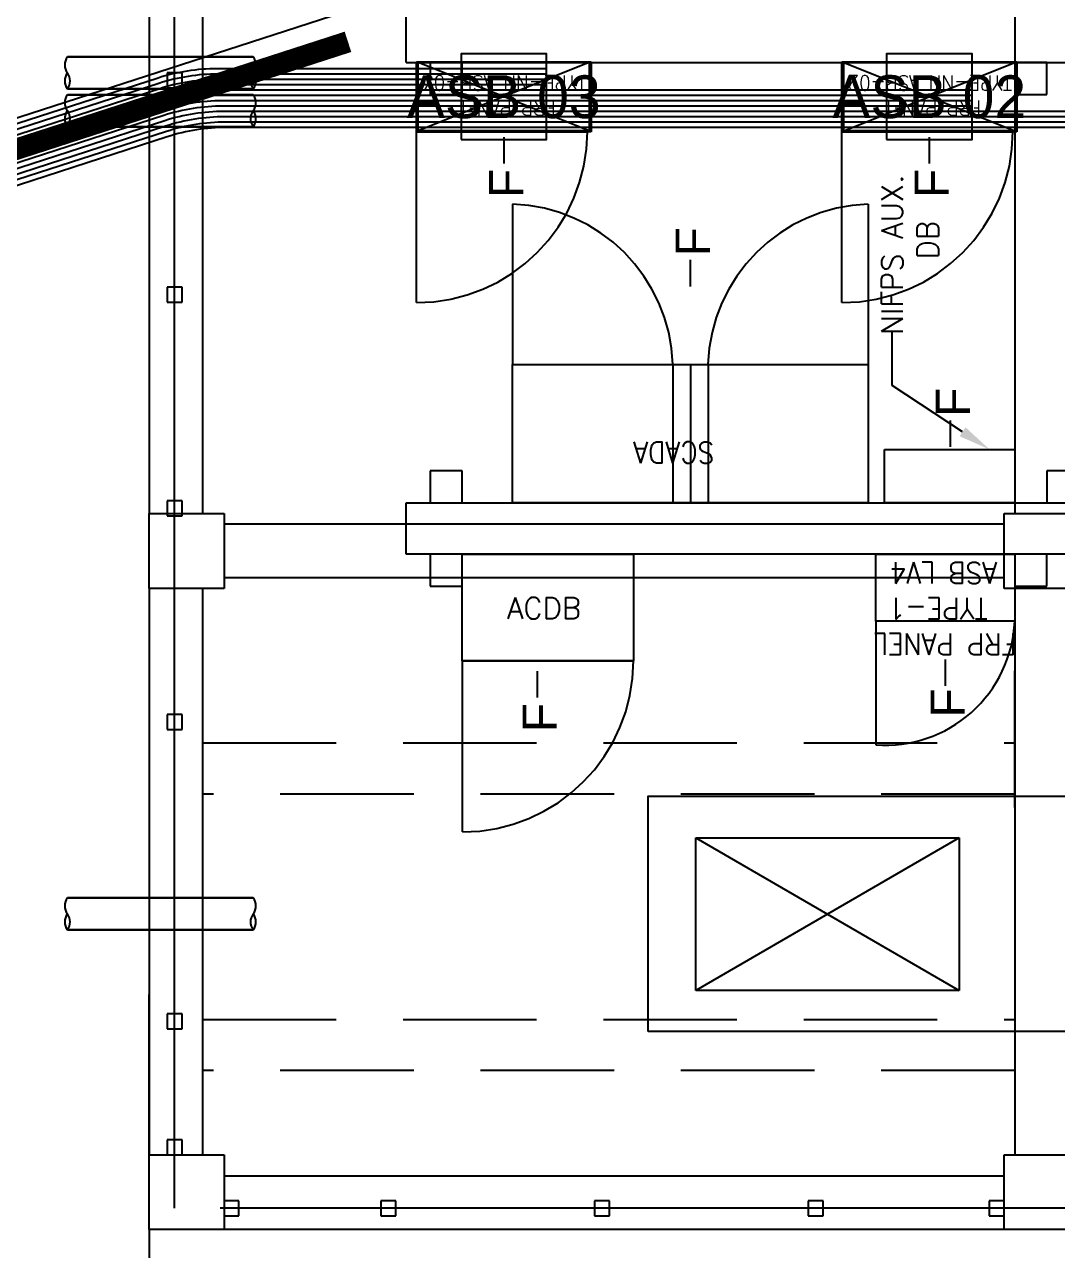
# Model space of a CAD drawing. Header units: metres. Extents: x 530797 to 531186, y 2675277 to 2675619.
# Drawn here: x 530979.7 to 530984.54, y 2675486.75 to 2675492.49 of the extents above; entities that cross this region are included whole.
import ezdxf
from ezdxf.enums import TextEntityAlignment as Align

# ---------------------------------------------------------------- set-up
doc = ezdxf.new("R2010")
doc.units = ezdxf.units.M
for name, pattern in [('DASHED', [0.75, 0.5, -0.25]), ('DASHED2', [0.375, 0.25, -0.125]), ('HIDDEN', [0.375, 0.25, -0.125]), ('PHANTOM', [63.5, 31.75, -6.35, 6.35, -6.35, 6.35, -6.35])]:
    doc.linetypes.add(name, pattern=pattern)
for name, color, linetype in [('1', 5, 'Continuous'), ('Excavation', 7, 'Continuous'), ('IDT', 7, 'Continuous'), ('LT Cable(AG) INV to LT Panel BL-08', 2, 'Continuous')]:
    doc.layers.add(name, color=color, linetype=linetype)
doc.styles.add('Arial', font='arial.ttf')
doc.styles.add('RomanS', font='romans.shx')
doc.styles.get("Standard").update_dxf_attribs({"font": 'Adani Regular.ttf'})
doc.linetypes.add('FOUNDATION LAYOUT$0$FENCELINE1', pattern='A,6.35,-2.54,[133,ltypeshp.shx,S=2.54,R=0,X=-2.54,Y=0],-2.54,25.4', length=36.83)

# ---------------------------------------------------------------- blocks, each defined once
blk = doc.blocks.new('ASB')
at = {"layer": '1', "color": 5}
blk.add_lwpolyline([(-0.2, -0.2), (0.2, -0.2), (0.2, 0.2), (-0.2, 0.2)], close=True, dxfattribs=at)
at = {"layer": '1', "color": 7}
blk.add_attdef('ID', text='', height=0.2, dxfattribs=at).set_placement((0, 0), align=Align.MIDDLE_CENTER)
blk = doc.blocks.new('IDT')
at = {"layer": 'IDT', "color": 8}
for p, q in [((29.552, 18.4101), (29.902, 18.4101)), ((29.902, 18.4101), (29.902, 18.0601)), ((29.902, 18.4101), (33.552, 18.4101)), ((33.552, 18.0601), (33.552, 18.4101)), ((33.552, 18.4101), (33.902, 18.4101)), ((33.902, 18.4101), (33.902, 18.0601)), ((29.902, 18.3453), (29.902, 18.2753)), ((29.972, 18.3453), (29.902, 18.3453)), ((29.972, 18.2753), (29.972, 18.3453)), ((30.7481, 18.3453), (30.7481, 18.2753)), ((30.8181, 18.3453), (30.7481, 18.3453)), ((30.8181, 18.2753), (30.8181, 18.3453)), ((31.7481, 18.3453), (31.7481, 18.2753)), ((31.8181, 18.3453), (31.7481, 18.3453)), ((31.8181, 18.2753), (31.8181, 18.3453)), ((32.7481, 18.3453), (32.7481, 18.2753)), ((32.8181, 18.3453), (32.7481, 18.3453)), ((32.8181, 18.2753), (32.8181, 18.3453)), ((33.482, 18.3453), (33.482, 18.2753)), ((33.552, 18.3453), (33.482, 18.3453)), ((33.552, 18.2753), (33.552, 18.3453)), ((29.902, 18.2753), (29.972, 18.2753)), ((30.7481, 18.2753), (30.8181, 18.2753)), ((31.7481, 18.2753), (31.8181, 18.2753)), ((32.7481, 18.2753), (32.8181, 18.2753)), ((33.482, 18.2753), (33.552, 18.2753)), ((29.902, 18.1601), (33.552, 18.1601)), ((29.902, 18.0601), (29.552, 18.0601)), ((29.852, 15.4101), (29.852, 18.0601)), ((33.902, 18.0601), (33.552, 18.0601)), ((33.652, 15.4101), (33.652, 18.0601)), ((33.7481, 18.0601), (33.7481, 17.9901)), ((33.8181, 18.0601), (33.7481, 18.0601)), ((33.8181, 17.9901), (33.8181, 18.0601)), ((33.902, 15.4101), (33.902, 18.0601)), ((33.7481, 17.9901), (33.8181, 17.9901)), ((33.7481, 17.4703), (33.7481, 17.4003)), ((33.8181, 17.4703), (33.7481, 17.4703)), ((33.8181, 17.4003), (33.8181, 17.4703)), ((33.7481, 17.4003), (33.8181, 17.4003)), ((30.1117, 16.5771), (30.1117, 17.2916)), ((30.1117, 17.2916), (31.3439, 17.2916)), ((31.3439, 16.5771), (30.1117, 17.2916)), ((30.1117, 16.5771), (31.3439, 17.2916)), ((31.3439, 17.2916), (31.3439, 16.5771)), ((31.3439, 16.5771), (30.1117, 16.5771)), ((29.852, 16.4349), (29.852, 15.7954)), ((33.652, 16.1329), (33.652, 16.1329)), ((33.7481, 16.0703), (33.7481, 16.0003)), ((33.8181, 16.0703), (33.7481, 16.0703)), ((33.8181, 16.0003), (33.8181, 16.0703)), ((33.7481, 16.0003), (33.8181, 16.0003)), ((29.552, 15.4101), (29.902, 15.4101)), ((29.702, 15.3997), (29.702, 15.2497)), ((29.852, 15.3997), (29.702, 15.3997)), ((29.852, 15.2497), (29.852, 15.3997)), ((29.902, 15.4101), (29.902, 15.0601)), ((32.4369, 15.3997), (32.4369, 15.2497)), ((32.5869, 15.3997), (32.4369, 15.3997)), ((32.5869, 15.2497), (32.5869, 15.3997)), ((33.552, 15.0601), (33.552, 15.4101)), ((33.552, 15.4101), (33.902, 15.4101)), ((33.902, 15.4101), (33.902, 15.0601)), ((29.902, 15.3601), (33.552, 15.3601)), ((26.802, 15.2497), (32.6992, 15.2497)), ((29.702, 15.2497), (29.852, 15.2497)), ((32.4369, 15.2497), (32.5869, 15.2497)), ((32.6992, 15.2497), (32.6992, 15.0097)), ((29.902, 15.1101), (33.552, 15.1101)), ((29.902, 15.0601), (29.552, 15.0601)), ((29.852, 12.4101), (29.852, 15.0601)), ((33.902, 15.0601), (33.552, 15.0601)), ((33.652, 12.4101), (33.652, 15.0601)), ((33.7481, 15.0703), (33.7481, 15.0003)), ((33.8181, 15.0703), (33.7481, 15.0703)), ((33.8181, 15.0003), (33.8181, 15.0703)), ((33.902, 12.4101), (33.902, 15.0601)), ((32.6992, 15.0097), (26.802, 15.0097)), ((29.702, 15.0097), (29.552, 15.0097)), ((29.702, 14.8597), (29.702, 15.0097)), ((31.2873, 14.3618), (31.2873, 15.0097)), ((31.3698, 14.3618), (31.3698, 15.0097)), ((31.4523, 14.3618), (31.4523, 15.0097)), ((32.4369, 15.0097), (32.4369, 14.8597)), ((32.5869, 15.0097), (32.4369, 15.0097)), ((32.5869, 14.8597), (32.5869, 15.0097)), ((33.7481, 15.0003), (33.8181, 15.0003)), ((29.552, 14.8597), (29.702, 14.8597)), ((32.4369, 14.8597), (32.5869, 14.8597)), ((33.7481, 14.0703), (33.7481, 14.0003)), ((33.8181, 14.0703), (33.7481, 14.0703)), ((33.8181, 14.0003), (33.8181, 14.0703)), ((33.7481, 14.0003), (33.8181, 14.0003)), ((29.843, 13.2732), (30.661, 13.2732)), ((29.843, 12.9462), (29.843, 13.2732)), ((29.852, 12.9497), (29.852, 13.2697)), ((29.852, 13.2697), (30.652, 13.2697)), ((30.652, 13.2697), (29.852, 12.9497)), ((30.652, 12.9497), (29.852, 13.2697)), ((30.652, 13.2697), (30.652, 12.9497)), ((30.661, 13.2732), (30.661, 12.9462)), ((31.8339, 13.2732), (32.6519, 13.2732)), ((31.8339, 12.9462), (31.8339, 13.2732)), ((31.8429, 12.9497), (31.8429, 13.2697)), ((31.8429, 13.2697), (32.6429, 13.2697)), ((31.8429, 12.9497), (32.6429, 13.2697)), ((31.8429, 13.2697), (32.6429, 12.9497)), ((32.6429, 13.2697), (32.6429, 12.9497)), ((32.6519, 13.2732), (32.6519, 12.9462)), ((29.702, 13.0997), (29.702, 12.9497)), ((29.852, 13.0997), (29.702, 13.0997)), ((29.852, 12.9497), (29.852, 13.0997)), ((32.4369, 13.0997), (32.4369, 12.9497)), ((32.5869, 13.0997), (32.4369, 13.0997)), ((32.5869, 12.9497), (32.5869, 13.0997)), ((33.7481, 13.0685), (33.7481, 12.9985)), ((33.8181, 13.0685), (33.7481, 13.0685)), ((33.8181, 12.9985), (33.8181, 13.0685)), ((33.7481, 12.9985), (33.8181, 12.9985)), ((32.6992, 12.9497), (26.802, 12.9497)), ((29.702, 12.9497), (29.852, 12.9497)), ((30.661, 12.9462), (29.843, 12.9462)), ((30.652, 12.9497), (29.852, 12.9497)), ((32.6519, 12.9462), (31.8339, 12.9462)), ((32.6429, 12.9497), (31.8429, 12.9497)), ((32.4369, 12.9497), (32.5869, 12.9497)), ((32.6993, 12.9497), (32.6993, 12.7097))]:
    blk.add_line(p, q, dxfattribs=at)
at = {"layer": 'IDT', "color": 8, "linetype": 'DASHED2', "ltscale": 5}
for p, q in [((32.802, 18.4101), (33.902, 18.4101)), ((33.902, 18.4101), (33.902, 17.3101))]:
    blk.add_line(p, q, dxfattribs=at)
at = {"layer": 'IDT', "color": 8, "linetype": 'PHANTOM', "ltscale": 0.25}
for p, q in [((25.6331, 18.3103), (33.7831, 18.3103)), ((33.7831, 18.3103), (33.7831, 9.1603))]:
    blk.add_line(p, q, dxfattribs=at)
at = {"layer": 'IDT', "color": 8, "linetype": 'HIDDEN', "ltscale": 2.5}
for p, q in [((29.852, 17.6665), (33.652, 17.6665)), ((33.652, 17.4265), (29.852, 17.4265)), ((29.852, 16.3729), (33.652, 16.3729)), ((33.652, 16.1329), (29.852, 16.1329))]:
    blk.add_line(p, q, dxfattribs=at)
at = {"layer": 'IDT', "color": 124}
for p, q in [((34.2845, 17.0079), (33.4155, 17.0079)), ((33.4155, 17.0079), (34.2845, 17.0079)), ((33.4155, 16.8579), (34.2845, 16.8579)), ((34.2845, 16.8579), (33.4155, 16.8579)), ((34.2845, 13.2505), (33.4155, 13.2505)), ((33.4155, 13.2505), (34.2845, 13.2505)), ((33.4155, 13.1005), (34.2845, 13.1005)), ((34.2845, 13.1005), (33.4155, 13.1005)), ((34.2845, 13.0734), (33.4155, 13.0734)), ((33.4155, 13.0734), (34.2845, 13.0734)), ((33.4155, 12.9234), (34.2845, 12.9234)), ((34.2845, 12.9234), (33.4155, 12.9234))]:
    blk.add_line(p, q, dxfattribs=at)
at = {"layer": 'IDT', "color": 8, "linetype": 'DASHED', "ltscale": 5}
for p, q in [((32.4365, 16.5497), (32.4365, 15.7497)), ((30.502, 15.5637), (30.502, 16.1417)), ((32.3927, 15.7497), (31.6365, 15.7497)), ((32.4365, 15.7497), (32.3927, 15.7497)), ((30.5375, 13.6118), (30.5375, 14.3618)), ((32.202, 13.6118), (32.202, 14.3618)), ((30.661, 14.0732), (30.661, 13.2732)), ((32.6519, 14.0732), (32.6519, 13.2732)), ((30.5375, 13.6118), (30.5375, 13.6118)), ((32.202, 13.6118), (32.202, 13.6118)), ((30.6172, 13.2732), (29.861, 13.2732)), ((30.661, 13.2732), (30.6172, 13.2732)), ((32.6081, 13.2732), (31.8519, 13.2732)), ((32.6519, 13.2732), (32.6081, 13.2732))]:
    blk.add_line(p, q, dxfattribs=at)
at = {"layer": 'IDT', "color": 7}
for p, q in [((32.0863, 15.8484), (32.0863, 15.9209)), ((30.177, 15.7932), (30.177, 15.8657)), ((32.0863, 15.7973), (32.0863, 15.8484)), ((30.177, 15.7421), (30.177, 15.7932)), ((31.6365, 15.7486), (32.4369, 15.7497)), ((31.6365, 15.2497), (31.6365, 15.7486)), ((32.4369, 15.7497), (32.4369, 15.2497)), ((29.852, 15.5637), (30.502, 15.5637)), ((29.852, 15.2497), (29.852, 15.5637)), ((30.502, 15.5637), (30.502, 15.2497)), ((30.502, 15.2497), (29.852, 15.2497)), ((32.4369, 15.2497), (31.6365, 15.2497)), ((29.852, 15.0097), (30.462, 15.0097)), ((29.852, 14.7597), (29.852, 15.0097)), ((30.462, 15.0097), (30.462, 14.7597)), ((30.5375, 15.0097), (32.202, 15.0097)), ((30.5375, 14.3618), (30.5375, 15.0097)), ((32.202, 15.0097), (32.202, 14.3618)), ((30.462, 14.7597), (29.852, 14.7597)), ((30.1529, 14.748), (30.1529, 14.6969)), ((30.1529, 14.6969), (30.1529, 14.6243)), ((32.202, 14.3618), (30.5375, 14.3618)), ((31.3698, 13.9969), (31.3698, 13.9457)), ((31.3698, 13.9457), (31.3698, 13.8732)), ((30.252, 13.3493), (30.252, 13.4218)), ((32.2429, 13.3493), (32.2429, 13.4218)), ((30.252, 13.2982), (30.252, 13.3493)), ((32.2429, 13.2982), (32.2429, 13.3493)), ((29.843, 13.2732), (30.661, 13.2732)), ((29.843, 12.9462), (29.843, 13.2732)), ((30.661, 13.2732), (30.661, 12.9462)), ((31.8339, 13.2732), (32.6519, 13.2732)), ((31.8339, 12.9462), (31.8339, 13.2732)), ((32.6519, 13.2732), (32.6519, 12.9462)), ((30.661, 12.9462), (29.843, 12.9462)), ((32.6519, 12.9462), (31.8339, 12.9462))]:
    blk.add_line(p, q, dxfattribs=at)
at = {"layer": 'IDT', "color": 8, "linetype": 'ByBlock', "lineweight": -2, "ltscale": 0.1}
for p, q in [((30.096, 14.6774), (30.426, 14.4611)), ((30.426, 14.4611), (30.426, 14.2072))]:
    blk.add_line(p, q, dxfattribs=at)
at = {"layer": 'IDT', "color": 7, "linetype": 'FOUNDATION LAYOUT$0$FENCELINE1', "ltscale": 0.01}
blk.add_lwpolyline([(33.902, 18.4101), (33.9018, 22.4854), (21.4107, 22.4854)], dxfattribs=at)
at = {"layer": 'IDT', "color": 8}
blk.add_lwpolyline([(31.567, 17.4829), (31.567, 16.3829), (28.767, 16.3829), (28.767, 17.4829)], close=True, dxfattribs=at)
at = {"layer": 'IDT', "color": 124}
for centre, start, end in [((33.4653, 16.9704), 143.02764, 216.97236), ((33.3657, 16.9704), 323.02764, 36.97236), ((34.3344, 16.9704), 143.02764, 216.97236), ((34.2347, 16.9704), 323.02764, 36.97236), ((33.4653, 16.8954), 143.02764, 216.97236), ((34.2347, 16.8954), 323.02764, 36.97236), ((33.4653, 13.213), 143.02764, 216.97236), ((33.3657, 13.213), 323.02764, 36.97236), ((34.3344, 13.213), 143.02764, 216.97236), ((34.2347, 13.213), 323.02764, 36.97236), ((33.4653, 13.138), 143.02764, 216.97236), ((34.2347, 13.138), 323.02764, 36.97236), ((33.4653, 13.0359), 143.02764, 216.97236), ((33.3657, 13.0359), 323.02764, 36.97236), ((34.3344, 13.0359), 143.02764, 216.97236), ((34.2347, 13.0359), 323.02764, 36.97236), ((33.4653, 12.9609), 143.02764, 216.97236), ((34.2347, 12.9609), 323.02764, 36.97236)]:
    blk.add_arc(centre, 0.0624, start, end, dxfattribs=at)
at = {"layer": 'IDT', "color": 8, "linetype": 'DASHED', "ltscale": 5}
for centre, radius, start, end in [((32.4365, 15.7497), 0.8, 90, 180), ((30.4575, 15.5373), 0.606, 85.7856, 177.50336), ((30.512, 14.3876), 0.7761, 271.87815, 358.10123), ((29.6994, 14.7411), 1.4413, 344.74337, 344.78968), ((32.2275, 14.3876), 0.7761, 181.89877, 268.12185), ((30.661, 13.2732), 0.8, 90, 180), ((32.6519, 13.2732), 0.8, 90, 180)]:
    blk.add_arc(centre, radius, start, end, dxfattribs=at)
at = {"layer": 'IDT', "color": 8, "ltscale": 0.1}
blk.add_solid([(30.0823, 14.6565), (29.9705, 14.7597), (30.1097, 14.6983)], dxfattribs=at)
at = {"layer": 'IDT', "color": 7, "style": 'Arial'}
for p in [(31.9951, 16.0827), (30.0858, 16.0139), (30.0617, 14.6072), (31.2786, 13.856), (30.1608, 13.5836), (32.1517, 13.5836)]:
    blk.add_text('F', height=0.16, rotation=270, dxfattribs=at).set_placement(p)
at = {"layer": 'IDT', "color": 7, "style": 'RomanS', "width": 0.9}
for s, height, p in [('FRP PANEL', 0.1, (29.8434, 15.6209)), ('TYPE-1', 0.1, (29.9782, 15.4542)), ('ASB LV4', 0.1, (29.9342, 15.2876)), ('SCADA', 0.1, (31.2586, 14.724)), ('FRP PANEL', 0.07, (30.0088, 13.1269)), ('FRP PANEL', 0.07, (31.9997, 13.1269)), ('TYPE-NN ASB-02', 0.07, (29.8647, 13.0102)), ('TYPE-NN ASB-03', 0.07, (31.8556, 13.0102))]:
    blk.add_text(s, height=height, dxfattribs=at).set_placement(p)
at = {"layer": 'IDT', "color": 7, "ltscale": 0.1, "style": 'RomanS'}
blk.add_text('ACDB', height=0.1, rotation=180, dxfattribs=at).set_placement((32.2286, 15.5521))
at = {"layer": 'IDT', "color": 8, "style": 'RomanS'}
for s, p in [('NIFPS AUX.', (30.376, 14.2243)), (' DB', (30.2093, 13.9386))]:
    blk.add_text(s, height=0.1, rotation=270, dxfattribs=at).set_placement(p)

msp = doc.modelspace()

# ---------------------------------------------------------------- linework, layer by layer
at = {"layer": 'Excavation', "const_width": 0.1}
msp.add_lwpolyline([(530981.2153, 2675492.4061), (530979.2663, 2675491.7751), (530975.1913, 2675491.7751), (530975.1913, 2675462.9079)], dxfattribs=at)
at = {"layer": 'LT Cable(AG) INV to LT Panel BL-08'}
msp.add_lwpolyline([(530983.1613, 2675492.623), (530981.5809, 2675492.623, 0.078431), (530981.3037, 2675492.5792), (530979.3797, 2675491.9564, -0.078431), (530979.1025, 2675491.9126), (530975.9538, 2675491.9126, 0.414214), (530975.0538, 2675491.0126), (530975.0538, 2675463.0516, 0.093355), (530975.1155, 2675462.7242), (530975.2171, 2675462.4638, -0.093355), (530975.2788, 2675462.1364), (530975.2788, 2675351.6992, -0.087644), (530975.2243, 2675351.3909), (530975.1083, 2675351.0726, 0.087644), (530975.0538, 2675350.7642), (530975.0538, 2675328.416, 0.093355), (530975.1155, 2675328.0886), (530975.2171, 2675327.8283, -0.093355), (530975.2788, 2675327.5009), (530975.2788, 2675289.6425, 0.414214), (530976.1788, 2675288.7425), (531118.417, 2675288.7425, 0.414214), (531119.317, 2675289.6425), (531119.317, 2675290.2298)], format="xyb", dxfattribs=at)
at = {"layer": 'LT Cable(AG) INV to LT Panel BL-08', "color": 5}
for points in [[(530982.1444, 2675492.2803), (530980.6035, 2675492.2803, 0.078431), (530980.3264, 2675492.2366), (530979.3837, 2675491.9314, -0.078431), (530979.1065, 2675491.8876), (530975.9788, 2675491.8876, 0.414214), (530975.0788, 2675490.9876), (530975.0788, 2675463.0563, 0.093355), (530975.1405, 2675462.7289), (530975.2421, 2675462.4686, -0.093355), (530975.3038, 2675462.1411), (530975.3038, 2675351.6948, -0.087644), (530975.2493, 2675351.3864), (530975.1333, 2675351.0682, 0.087644), (530975.0788, 2675350.7598), (530975.0788, 2675328.4207, 0.093355), (530975.1405, 2675328.0933), (530975.2421, 2675327.833, -0.093355), (530975.3038, 2675327.5056), (530975.3038, 2675289.6675, 0.414214), (530976.2038, 2675288.7675), (531021.241, 2675288.7675, 0.414214), (531022.141, 2675289.6675), (531022.141, 2675290.2298)], [(530982.1444, 2675492.2553), (530980.6075, 2675492.2553, 0.078431), (530980.3303, 2675492.2116), (530979.3876, 2675491.9064, -0.078431), (530979.1104, 2675491.8626), (530976.0038, 2675491.8626, 0.414214), (530975.1038, 2675490.9626), (530975.1038, 2675463.061, 0.093355), (530975.1655, 2675462.7336), (530975.2671, 2675462.4733, -0.093355), (530975.3288, 2675462.1459), (530975.3288, 2675351.6904, -0.087644), (530975.2743, 2675351.382), (530975.1583, 2675351.0637, 0.087644), (530975.1038, 2675350.7554), (530975.1038, 2675328.4254, 0.093355), (530975.1655, 2675328.098), (530975.2671, 2675327.8377, -0.093355), (530975.3288, 2675327.5103), (530975.3288, 2675312.1925, 0.414214), (530976.2288, 2675311.2925), (531118.417, 2675311.2925, 0.414214), (531119.317, 2675312.1925), (531119.317, 2675312.7298)], [(530982.1444, 2675492.2303), (530980.6114, 2675492.2303, 0.078431), (530980.3342, 2675492.1866), (530979.3916, 2675491.8814, -0.078431), (530979.1144, 2675491.8376), (530976.0288, 2675491.8376, 0.414214), (530975.1288, 2675490.9376), (530975.1288, 2675463.0657, 0.093355), (530975.1905, 2675462.7383), (530975.2921, 2675462.478, -0.093355), (530975.3538, 2675462.1506), (530975.3538, 2675351.686, -0.087644), (530975.2993, 2675351.3776), (530975.1833, 2675351.0593, 0.087644), (530975.1288, 2675350.751), (530975.1288, 2675328.4301, 0.093355), (530975.1905, 2675328.1027), (530975.2921, 2675327.8424, -0.093355), (530975.3538, 2675327.515), (530975.3538, 2675312.2175, 0.414214), (530976.2538, 2675311.3175), (531021.241, 2675311.3175, 0.414214), (531022.141, 2675312.2175), (531022.141, 2675312.7298)], [(530982.1444, 2675492.2053), (530980.6154, 2675492.2053, 0.078431), (530980.3382, 2675492.1616), (530979.3955, 2675491.8564, -0.078431), (530979.1183, 2675491.8126), (530976.0538, 2675491.8126, 0.414214), (530975.1538, 2675490.9126), (530975.1538, 2675463.0704, 0.093355), (530975.2155, 2675462.743), (530975.3171, 2675462.4827, -0.093355), (530975.3788, 2675462.1553), (530975.3788, 2675364.7425, 0.414214), (530976.2788, 2675363.8425), (531118.417, 2675363.8425, 0.414214), (531119.317, 2675364.7425), (531119.317, 2675365.2298)], [(530984.1353, 2675492.1803), (530980.6193, 2675492.1803, 0.078431), (530980.3421, 2675492.1366), (530979.3995, 2675491.8314, -0.078431), (530979.1223, 2675491.7876), (530976.0788, 2675491.7876, 0.414214), (530975.1788, 2675490.8876), (530975.1788, 2675463.0751, 0.093355), (530975.2405, 2675462.7477), (530975.3421, 2675462.4874, -0.093355), (530975.4038, 2675462.16), (530975.4038, 2675364.7675, 0.414214), (530976.3038, 2675363.8675), (531021.241, 2675363.8675, 0.414214), (531022.141, 2675364.7675), (531022.141, 2675365.2298)], [(530984.1353, 2675492.1553), (530980.6233, 2675492.1553, 0.078431), (530980.3461, 2675492.1116), (530979.4034, 2675491.8064, -0.078431), (530979.1262, 2675491.7626), (530976.1038, 2675491.7626, 0.414214), (530975.2038, 2675490.8626), (530975.2038, 2675463.0798, 0.093355), (530975.2655, 2675462.7524), (530975.3671, 2675462.4921, -0.093355), (530975.4288, 2675462.1647), (530975.4288, 2675394.7925, 0.414214), (530976.3288, 2675393.8925), (531118.417, 2675393.8925, 0.414214), (531119.317, 2675394.7925), (531119.317, 2675395.2298)], [(530984.1353, 2675492.1303), (530980.6272, 2675492.1303, 0.078431), (530980.35, 2675492.0866), (530979.4073, 2675491.7814, -0.078431), (530979.1302, 2675491.7376), (530976.1288, 2675491.7376, 0.414214), (530975.2288, 2675490.8376), (530975.2288, 2675463.0845, 0.093355), (530975.2905, 2675462.7571), (530975.3921, 2675462.4968, -0.093355), (530975.4538, 2675462.1694), (530975.4538, 2675394.8175, 0.414214), (530976.3538, 2675393.9175), (531021.241, 2675393.9175, 0.414214), (531022.141, 2675394.8175), (531022.141, 2675395.2298)], [(530984.1353, 2675492.1053), (530980.6312, 2675492.1053, 0.078431), (530980.354, 2675492.0616), (530979.4113, 2675491.7564, -0.078431), (530979.1341, 2675491.7126), (530976.1538, 2675491.7126, 0.414214), (530975.2538, 2675490.8126), (530975.2538, 2675463.0892, 0.093355), (530975.3155, 2675462.7618), (530975.4171, 2675462.5015, -0.093355), (530975.4788, 2675462.1741), (530975.4788, 2675424.8425, 0.414214), (530976.3788, 2675423.9425), (531118.417, 2675423.9425, 0.414214), (531119.317, 2675424.8425), (531119.317, 2675425.2298)], [(530986.2923, 2675492.0803), (530980.6351, 2675492.0803, 0.078431), (530980.3579, 2675492.0366), (530979.4152, 2675491.7314, -0.078431), (530979.138, 2675491.6876), (530976.1788, 2675491.6876, 0.414214), (530975.2788, 2675490.7876), (530975.2788, 2675463.0939, 0.093355), (530975.3405, 2675462.7665), (530975.4421, 2675462.5062, -0.093355), (530975.5038, 2675462.1788), (530975.5038, 2675424.8675, 0.414214), (530976.4038, 2675423.9675), (531021.241, 2675423.9675, 0.414214), (531022.141, 2675424.8675), (531022.141, 2675425.2298)], [(530986.2923, 2675492.0553), (530980.6391, 2675492.0553, 0.078431), (530980.3619, 2675492.0116), (530979.4192, 2675491.7064, -0.078431), (530979.142, 2675491.6626), (530976.2038, 2675491.6626, 0.414214), (530975.3038, 2675490.7626), (530975.3038, 2675463.0987, 0.093355), (530975.3655, 2675462.7712), (530975.4671, 2675462.5109, -0.093355), (530975.5288, 2675462.1835), (530975.5288, 2675454.8925, 0.414214), (530976.4288, 2675453.9925), (531150.809, 2675453.9925, 0.414214), (531151.709, 2675454.8925), (531151.709, 2675455.2298)], [(530986.2923, 2675492.0303), (530980.643, 2675492.0303, 0.078431), (530980.3658, 2675491.9866), (530979.4231, 2675491.6814, -0.078431), (530979.1459, 2675491.6376), (530976.2288, 2675491.6376, 0.414214), (530975.3288, 2675490.7376), (530975.3288, 2675463.1034, 0.093355), (530975.3905, 2675462.7759), (530975.4921, 2675462.5156, -0.093355), (530975.5538, 2675462.1882), (530975.5538, 2675454.9175, 0.414214), (530976.4538, 2675454.0175), (531053.633, 2675454.0175, 0.414214), (531054.533, 2675454.9175), (531054.533, 2675455.2298)], [(530986.2923, 2675492.0053), (530980.647, 2675492.0053, 0.078431), (530980.3698, 2675491.9616), (530979.4271, 2675491.6564, -0.078431), (530979.1499, 2675491.6126), (530976.2538, 2675491.6126, 0.414214), (530975.3538, 2675490.7126), (530975.3538, 2675463.1081, 0.093355), (530975.4155, 2675462.7807), (530975.5171, 2675462.5204, -0.093355), (530975.5788, 2675462.1929), (530975.5788, 2675454.9425, 0.414214), (530976.4788, 2675454.0425), (530988.849, 2675454.0425, 0.414214), (530989.749, 2675454.9425), (530989.749, 2675455.2298)]]:
    msp.add_lwpolyline(points, format="xyb", dxfattribs=at)

# ---------------------------------------------------------------- block references
at = {"layer": '1'}
for p, values in [((530981.9444, 2675492.1492), {'ID': 'ASB 03'}), ((530983.9353, 2675492.1492), {'ID': 'ASB 02'})]:
    msp.add_blockref('ASB', p, dxfattribs=at).add_auto_attribs(values)
at = {"layer": 'IDT', "color": 8, "rotation": 180}
msp.add_blockref('IDT', (531014.1873, 2675505.2589), dxfattribs=at)

doc.saveas('drawing.dxf')
